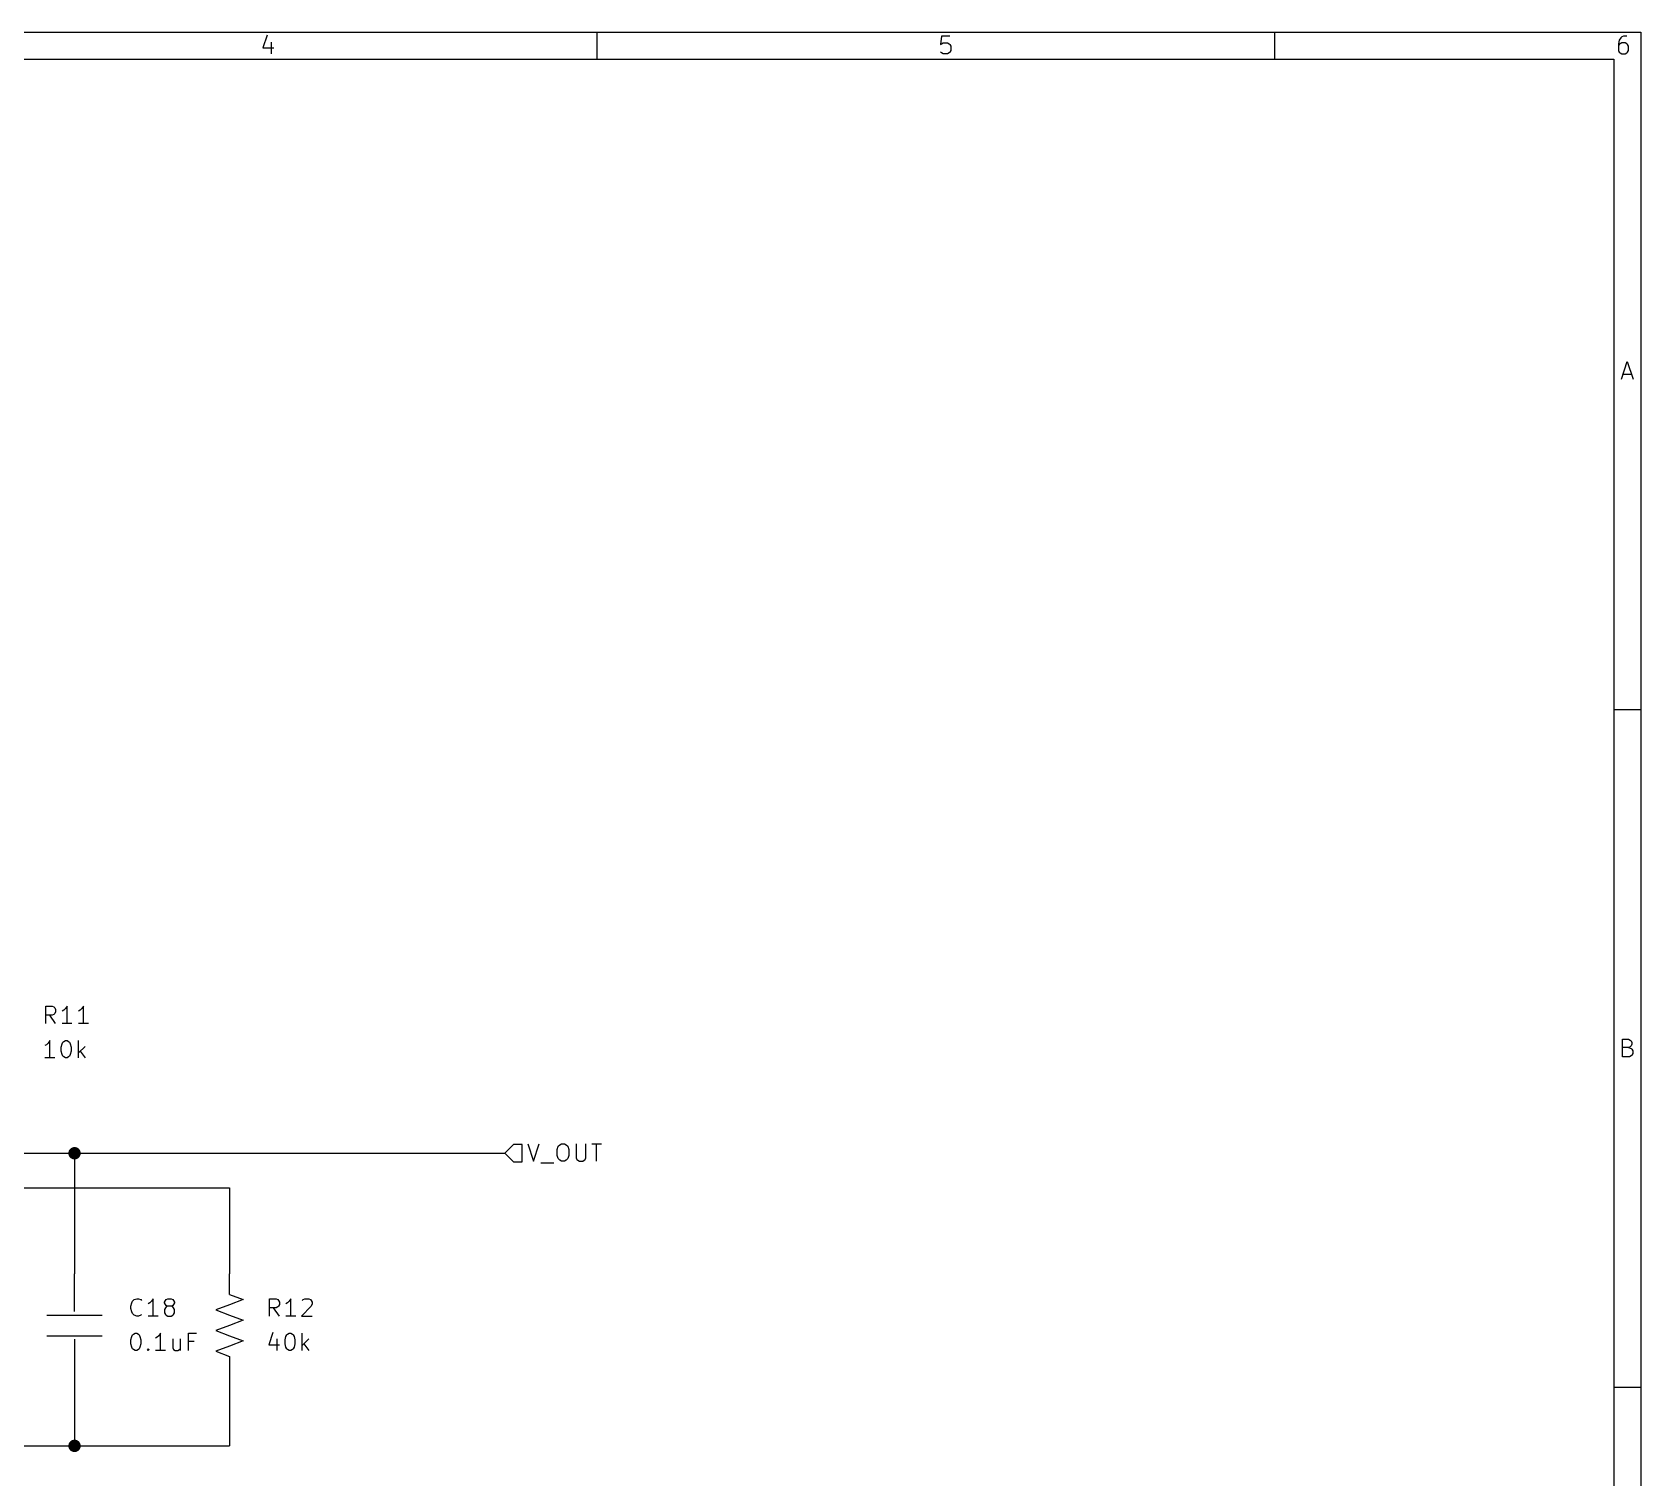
# Model space of a CAD drawing. Extents: x 0.4 to 11.3, y -7.9 to -0.4.
# Drawn here: x 6.627 to 11.299, y -4.593 to -0.394 of the extents above; entities that cross this region are included whole.
import ezdxf

# ---------------------------------------------------------------- set-up
doc = ezdxf.new("R2010")
doc.units = 0
doc.header["$MEASUREMENT"] = 0
for name, color, linetype in [('BROWN2', 54, 'CONTINUOUS'), ('CYAN2', 4, 'CONTINUOUS'), ('GREEN3', 91, 'CONTINUOUS'), ('RED2', 1, 'CONTINUOUS')]:
    doc.layers.add(name, color=color, linetype=linetype)

msp = doc.modelspace()

# ---------------------------------------------------------------- linework, layer by layer
at = {"layer": 'BROWN2', "linetype": 'CONTINUOUS'}
for p, q in [((8.025, -3.625), (8, -3.65)), ((8.05, -3.625), (8.025, -3.625)), ((8.05, -3.675), (8.05, -3.625)), ((8.0664, -3.6228), (8.083, -3.6728)), ((8.083, -3.6728), (8.0997, -3.6228)), ((8.1521, -3.6395), (8.1545, -3.6299)), ((8.1521, -3.6561), (8.1521, -3.6395)), ((8.1545, -3.6299), (8.1592, -3.6252)), ((8.1592, -3.6252), (8.164, -3.6228)), ((8.164, -3.6228), (8.1735, -3.6228)), ((8.1735, -3.6228), (8.1783, -3.6252)), ((8.1783, -3.6252), (8.183, -3.6299)), ((8.183, -3.6299), (8.1854, -3.6395)), ((8.1854, -3.6395), (8.1854, -3.6561)), ((8.2068, -3.6228), (8.2068, -3.6633)), ((8.2354, -3.6633), (8.2354, -3.6228)), ((8.2521, -3.6228), (8.2807, -3.6228)), ((8.2664, -3.6728), (8.2664, -3.6228)), ((8, -3.65), (8.025, -3.675)), ((8.025, -3.675), (8.05, -3.675)), ((8.1045, -3.6776), (8.1426, -3.6776)), ((8.1545, -3.6657), (8.1521, -3.6561)), ((8.1592, -3.6704), (8.1545, -3.6657)), ((8.164, -3.6728), (8.1592, -3.6704)), ((8.1735, -3.6728), (8.164, -3.6728)), ((8.1783, -3.6704), (8.1735, -3.6728)), ((8.183, -3.6657), (8.1783, -3.6704)), ((8.1854, -3.6561), (8.183, -3.6657)), ((8.2068, -3.6633), (8.2092, -3.668)), ((8.2092, -3.668), (8.2116, -3.6704)), ((8.2116, -3.6704), (8.2164, -3.6728)), ((8.2164, -3.6728), (8.2259, -3.6728)), ((8.2259, -3.6728), (8.2307, -3.6704)), ((8.2307, -3.6704), (8.233, -3.668)), ((8.233, -3.668), (8.2354, -3.6633))]:
    msp.add_line(p, q, dxfattribs=at)
at = {"layer": 'CYAN2', "linetype": 'CONTINUOUS'}
for p, q in [((6.6663, -3.2728), (6.6663, -3.2228)), ((6.6663, -3.2228), (6.6853, -3.2228)), ((6.6663, -3.2728), (6.6663, -3.2228)), ((6.6663, -3.2228), (6.6853, -3.2228)), ((6.6853, -3.2228), (6.6901, -3.2252)), ((6.6853, -3.2228), (6.6901, -3.2252)), ((6.7282, -3.2228), (6.7234, -3.2299)), ((6.7282, -3.2228), (6.7234, -3.2299)), ((6.7282, -3.2728), (6.7282, -3.2228)), ((6.7282, -3.2728), (6.7282, -3.2228)), ((6.7758, -3.2228), (6.771, -3.2299)), ((6.7758, -3.2228), (6.771, -3.2299)), ((6.7758, -3.2728), (6.7758, -3.2228)), ((6.7758, -3.2728), (6.7758, -3.2228)), ((6.6853, -3.249), (6.6663, -3.249)), ((6.6853, -3.249), (6.6663, -3.249)), ((6.6949, -3.2728), (6.6782, -3.249)), ((6.6949, -3.2728), (6.6782, -3.249)), ((6.6901, -3.2466), (6.6853, -3.249)), ((6.6901, -3.2466), (6.6853, -3.249)), ((6.6901, -3.2252), (6.6925, -3.2276)), ((6.6901, -3.2252), (6.6925, -3.2276)), ((6.6925, -3.2442), (6.6901, -3.2466)), ((6.6925, -3.2442), (6.6901, -3.2466)), ((6.6925, -3.2276), (6.6949, -3.2323)), ((6.6925, -3.2276), (6.6949, -3.2323)), ((6.6949, -3.2395), (6.6925, -3.2442)), ((6.6949, -3.2395), (6.6925, -3.2442)), ((6.6949, -3.2323), (6.6949, -3.2395)), ((6.6949, -3.2323), (6.6949, -3.2395)), ((6.7187, -3.2347), (6.7139, -3.2371)), ((6.7187, -3.2347), (6.7139, -3.2371)), ((6.7234, -3.2299), (6.7187, -3.2347)), ((6.7234, -3.2299), (6.7187, -3.2347)), ((6.7663, -3.2347), (6.7615, -3.2371)), ((6.7663, -3.2347), (6.7615, -3.2371)), ((6.771, -3.2299), (6.7663, -3.2347)), ((6.771, -3.2299), (6.7663, -3.2347)), ((6.7425, -3.2728), (6.7139, -3.2728)), ((6.7425, -3.2728), (6.7139, -3.2728)), ((6.7901, -3.2728), (6.7615, -3.2728)), ((6.7901, -3.2728), (6.7615, -3.2728)), ((6.6687, -3.3347), (6.6639, -3.3371)), ((6.6687, -3.3347), (6.6639, -3.3371)), ((6.6734, -3.3299), (6.6687, -3.3347)), ((6.6734, -3.3299), (6.6687, -3.3347)), ((6.6782, -3.3228), (6.6734, -3.3299)), ((6.6782, -3.3228), (6.6734, -3.3299)), ((6.6782, -3.3728), (6.6782, -3.3228)), ((6.6782, -3.3728), (6.6782, -3.3228)), ((6.7115, -3.3418), (6.7139, -3.3323)), ((6.7115, -3.3418), (6.7139, -3.3323)), ((6.7115, -3.3538), (6.7115, -3.3418)), ((6.7115, -3.3538), (6.7115, -3.3418)), ((6.7139, -3.3633), (6.7115, -3.3538)), ((6.7139, -3.3633), (6.7115, -3.3538)), ((6.7139, -3.3323), (6.7163, -3.3276)), ((6.7139, -3.3323), (6.7163, -3.3276)), ((6.7163, -3.368), (6.7139, -3.3633)), ((6.7163, -3.368), (6.7139, -3.3633)), ((6.7163, -3.3276), (6.7187, -3.3252)), ((6.7163, -3.3276), (6.7187, -3.3252)), ((6.7187, -3.3252), (6.7234, -3.3228)), ((6.7187, -3.3252), (6.7234, -3.3228)), ((6.7234, -3.3228), (6.7282, -3.3228)), ((6.7234, -3.3228), (6.7282, -3.3228)), ((6.7282, -3.3228), (6.7329, -3.3252)), ((6.7282, -3.3228), (6.7329, -3.3252)), ((6.7329, -3.3252), (6.7353, -3.3276)), ((6.7329, -3.3252), (6.7353, -3.3276)), ((6.7353, -3.3276), (6.7377, -3.3323)), ((6.7353, -3.3276), (6.7377, -3.3323)), ((6.7377, -3.3633), (6.7353, -3.368)), ((6.7377, -3.3633), (6.7353, -3.368)), ((6.7377, -3.3323), (6.7401, -3.3418)), ((6.7377, -3.3323), (6.7401, -3.3418)), ((6.7401, -3.3538), (6.7377, -3.3633)), ((6.7401, -3.3538), (6.7377, -3.3633)), ((6.7401, -3.3418), (6.7401, -3.3538)), ((6.7401, -3.3418), (6.7401, -3.3538)), ((6.7615, -3.3728), (6.7615, -3.3228)), ((6.7615, -3.3728), (6.7615, -3.3228)), ((6.7806, -3.3395), (6.7615, -3.3585)), ((6.7806, -3.3395), (6.7615, -3.3585)), ((6.7663, -3.3538), (6.7806, -3.3728)), ((6.7663, -3.3538), (6.7806, -3.3728)), ((6.6925, -3.3728), (6.6639, -3.3728)), ((6.6925, -3.3728), (6.6639, -3.3728)), ((6.7187, -3.3704), (6.7163, -3.368)), ((6.7187, -3.3704), (6.7163, -3.368)), ((6.7234, -3.3728), (6.7187, -3.3704)), ((6.7234, -3.3728), (6.7187, -3.3704)), ((6.7282, -3.3728), (6.7234, -3.3728)), ((6.7282, -3.3728), (6.7234, -3.3728)), ((6.7329, -3.3704), (6.7282, -3.3728)), ((6.7329, -3.3704), (6.7282, -3.3728)), ((6.7353, -3.368), (6.7329, -3.3704)), ((6.7353, -3.368), (6.7329, -3.3704)), ((6.9139, -4.0942), (6.9163, -4.0847)), ((6.9139, -4.1014), (6.9139, -4.0942)), ((6.9163, -4.1109), (6.9139, -4.1014)), ((6.9163, -4.0847), (6.9187, -4.0799)), ((6.9187, -4.1157), (6.9163, -4.1109)), ((6.9187, -4.0799), (6.9234, -4.0752)), ((6.9234, -4.0752), (6.9306, -4.0728)), ((6.9306, -4.0728), (6.9353, -4.0728)), ((6.9353, -4.0728), (6.9425, -4.0752)), ((6.9425, -4.0752), (6.9449, -4.0776)), ((6.9687, -4.0847), (6.9639, -4.0871)), ((6.9734, -4.0799), (6.9687, -4.0847)), ((6.9782, -4.0728), (6.9734, -4.0799)), ((6.9782, -4.1228), (6.9782, -4.0728)), ((7.0115, -4.0823), (7.0139, -4.0776)), ((7.0115, -4.0847), (7.0115, -4.0823)), ((7.0139, -4.0895), (7.0115, -4.0847)), ((7.0139, -4.099), (7.0115, -4.1038)), ((7.0115, -4.1038), (7.0115, -4.1133)), ((7.0139, -4.0776), (7.0163, -4.0752)), ((7.0163, -4.0918), (7.0139, -4.0895)), ((7.0163, -4.0966), (7.0139, -4.099)), ((7.0163, -4.0752), (7.021, -4.0728)), ((7.021, -4.0942), (7.0163, -4.0918)), ((7.021, -4.0942), (7.0163, -4.0966)), ((7.021, -4.0728), (7.0306, -4.0728)), ((7.0306, -4.0942), (7.021, -4.0942)), ((7.0306, -4.0728), (7.0353, -4.0752)), ((7.0353, -4.0918), (7.0306, -4.0942)), ((7.0353, -4.0966), (7.0306, -4.0942)), ((7.0353, -4.0752), (7.0377, -4.0776)), ((7.0377, -4.0895), (7.0353, -4.0918)), ((7.0377, -4.099), (7.0353, -4.0966)), ((7.0377, -4.0776), (7.0401, -4.0823)), ((7.0401, -4.0847), (7.0377, -4.0895)), ((7.0401, -4.1038), (7.0377, -4.099)), ((7.0401, -4.0823), (7.0401, -4.0847)), ((7.0401, -4.1133), (7.0401, -4.1038)), ((7.3163, -4.1228), (7.3163, -4.0728)), ((7.3163, -4.0728), (7.3353, -4.0728)), ((7.3353, -4.099), (7.3163, -4.099)), ((7.3449, -4.1228), (7.3282, -4.099)), ((7.3353, -4.0728), (7.3401, -4.0752)), ((7.3401, -4.0966), (7.3353, -4.099)), ((7.3401, -4.0752), (7.3425, -4.0776)), ((7.3425, -4.0942), (7.3401, -4.0966)), ((7.3425, -4.0776), (7.3449, -4.0823)), ((7.3449, -4.0895), (7.3425, -4.0942)), ((7.3449, -4.0823), (7.3449, -4.0895)), ((7.3687, -4.0847), (7.3639, -4.0871)), ((7.3734, -4.0799), (7.3687, -4.0847)), ((7.3782, -4.0728), (7.3734, -4.0799)), ((7.3782, -4.1228), (7.3782, -4.0728)), ((7.4377, -4.0942), (7.4091, -4.1228)), ((7.4115, -4.0776), (7.4139, -4.0752)), ((7.4139, -4.0752), (7.4187, -4.0728)), ((7.4187, -4.0728), (7.4306, -4.0728)), ((7.4306, -4.0728), (7.4353, -4.0752)), ((7.4353, -4.0752), (7.4377, -4.0776)), ((7.4377, -4.0776), (7.4401, -4.0823)), ((7.4401, -4.0871), (7.4377, -4.0942)), ((7.4401, -4.0823), (7.4401, -4.0871)), ((6.9234, -4.1204), (6.9187, -4.1157)), ((6.9306, -4.1228), (6.9234, -4.1204)), ((6.9353, -4.1228), (6.9306, -4.1228)), ((6.9425, -4.1204), (6.9353, -4.1228)), ((6.9449, -4.118), (6.9425, -4.1204)), ((6.9925, -4.1228), (6.9639, -4.1228)), ((7.0115, -4.1133), (7.0139, -4.118)), ((7.0139, -4.118), (7.0163, -4.1204)), ((7.0163, -4.1204), (7.021, -4.1228)), ((7.021, -4.1228), (7.0306, -4.1228)), ((7.0306, -4.1228), (7.0353, -4.1204)), ((7.0353, -4.1204), (7.0377, -4.118)), ((7.0377, -4.118), (7.0401, -4.1133)), ((7.3925, -4.1228), (7.3639, -4.1228)), ((7.4091, -4.1228), (7.4401, -4.1228)), ((6.9139, -4.1918), (6.9163, -4.1823)), ((6.9139, -4.2038), (6.9139, -4.1918)), ((6.9163, -4.2133), (6.9139, -4.2038)), ((6.9163, -4.1823), (6.9187, -4.1776)), ((6.9187, -4.1776), (6.921, -4.1752)), ((6.921, -4.1752), (6.9258, -4.1728)), ((6.9258, -4.1728), (6.9306, -4.1728)), ((6.9306, -4.1728), (6.9353, -4.1752)), ((6.9353, -4.1752), (6.9377, -4.1776)), ((6.9377, -4.1776), (6.9401, -4.1823)), ((6.9401, -4.1823), (6.9425, -4.1918)), ((6.9425, -4.2038), (6.9401, -4.2133)), ((6.9425, -4.1918), (6.9425, -4.2038)), ((6.9901, -4.1847), (6.9853, -4.1871)), ((6.9949, -4.1799), (6.9901, -4.1847)), ((6.9996, -4.1728), (6.9949, -4.1799)), ((6.9996, -4.2228), (6.9996, -4.1728)), ((7.0353, -4.1895), (7.0353, -4.2157)), ((7.0568, -4.1895), (7.0568, -4.2228)), ((7.0806, -4.2228), (7.0806, -4.1728)), ((7.0806, -4.1728), (7.1044, -4.1728)), ((7.0972, -4.1966), (7.0806, -4.1966)), ((7.3258, -4.1704), (7.3139, -4.2061)), ((7.3377, -4.1895), (7.3377, -4.2228)), ((7.3615, -4.1918), (7.3639, -4.1823)), ((7.3615, -4.2038), (7.3615, -4.1918)), ((7.3639, -4.2133), (7.3615, -4.2038)), ((7.3639, -4.1823), (7.3663, -4.1776)), ((7.3663, -4.1776), (7.3687, -4.1752)), ((7.3687, -4.1752), (7.3734, -4.1728)), ((7.3734, -4.1728), (7.3782, -4.1728)), ((7.3782, -4.1728), (7.3829, -4.1752)), ((7.3829, -4.1752), (7.3853, -4.1776)), ((7.3853, -4.1776), (7.3877, -4.1823)), ((7.3877, -4.1823), (7.3901, -4.1918)), ((7.3901, -4.2038), (7.3877, -4.2133)), ((7.3901, -4.1918), (7.3901, -4.2038)), ((7.4115, -4.2228), (7.4115, -4.1728)), ((7.4306, -4.1895), (7.4115, -4.2085)), ((7.4163, -4.2038), (7.4306, -4.2228)), ((6.9187, -4.218), (6.9163, -4.2133)), ((6.921, -4.2204), (6.9187, -4.218)), ((6.9258, -4.2228), (6.921, -4.2204)), ((6.9306, -4.2228), (6.9258, -4.2228)), ((6.9353, -4.2204), (6.9306, -4.2228)), ((6.9377, -4.218), (6.9353, -4.2204)), ((6.9401, -4.2133), (6.9377, -4.218)), ((6.9615, -4.2204), (6.9639, -4.218)), ((6.9639, -4.2228), (6.9615, -4.2204)), ((6.9639, -4.218), (6.9663, -4.2204)), ((6.9639, -4.218), (6.9639, -4.2228)), ((6.9663, -4.2204), (6.9639, -4.2228)), ((7.0139, -4.2228), (6.9853, -4.2228)), ((7.0353, -4.2157), (7.0377, -4.2204)), ((7.0377, -4.2204), (7.0425, -4.2228)), ((7.0425, -4.2228), (7.0496, -4.2228)), ((7.0496, -4.2228), (7.0544, -4.2204)), ((7.0544, -4.2204), (7.0568, -4.218)), ((7.3139, -4.2061), (7.3449, -4.2061)), ((7.3663, -4.218), (7.3639, -4.2133)), ((7.3687, -4.2204), (7.3663, -4.218)), ((7.3734, -4.2228), (7.3687, -4.2204)), ((7.3782, -4.2228), (7.3734, -4.2228)), ((7.3829, -4.2204), (7.3782, -4.2228)), ((7.3853, -4.218), (7.3829, -4.2204)), ((7.3877, -4.2133), (7.3853, -4.218))]:
    msp.add_line(p, q, dxfattribs=at)
at = {"layer": 'GREEN3', "linetype": 'CONTINUOUS'}
for p, q in [((6.5, -3.65), (6.75, -3.65)), ((6.75, -3.65), (6.75, -4)), ((6.75, -3.65), (8, -3.65)), ((6.5, -3.75), (7.2, -3.75)), ((7.2, -3.75), (7.2, -4)), ((6.75, -4.3), (6.75, -4.5)), ((7.2, -4.3), (7.2, -4.5)), ((5.75, -4.5), (6.75, -4.5)), ((6.75, -4.5), (7.2, -4.5))]:
    msp.add_line(p, q, dxfattribs=at)
at = {"layer": 'GREEN3', "const_width": 0.018}
for points in [[(6.741, -3.65, 1), (6.759, -3.65, 1)], [(6.741, -4.5, 1), (6.759, -4.5, 1)]]:
    msp.add_lwpolyline(points, format="xyb", close=True, dxfattribs=at)
at = {"layer": 'RED2', "linetype": 'CONTINUOUS'}
for p, q in [((0.3937, -0.3937), (11.2993, -0.3937)), ((7.3093, -0.4028), (7.2971, -0.4394)), ((8.2677, -0.4724), (8.2677, -0.3937)), ((9.268, -0.4053), (9.2656, -0.4296)), ((9.2924, -0.4053), (9.268, -0.4053)), ((10.2362, -0.4724), (10.2362, -0.3937)), ((11.2365, -0.4174), (11.2341, -0.4272)), ((11.2414, -0.4101), (11.2365, -0.4174)), ((11.2439, -0.4077), (11.2414, -0.4101)), ((11.2487, -0.4053), (11.2439, -0.4077)), ((11.2585, -0.4053), (11.2487, -0.4053)), ((11.2993, -0.3937), (11.2993, -7.8743)), ((7.2971, -0.4394), (7.3288, -0.4394)), ((7.3215, -0.4223), (7.3215, -0.4564)), ((9.2656, -0.4296), (9.268, -0.4272)), ((9.268, -0.454), (9.2656, -0.4516)), ((9.268, -0.4272), (9.2729, -0.4248)), ((9.2729, -0.4564), (9.268, -0.454)), ((9.2729, -0.4248), (9.2851, -0.4248)), ((9.2851, -0.4564), (9.2729, -0.4564)), ((9.2851, -0.4248), (9.29, -0.4272)), ((9.29, -0.454), (9.2851, -0.4564)), ((9.29, -0.4272), (9.2924, -0.4296)), ((9.2924, -0.4516), (9.29, -0.454)), ((9.2924, -0.4296), (9.2948, -0.4345)), ((9.2948, -0.4467), (9.2924, -0.4516)), ((9.2948, -0.4345), (9.2948, -0.4467)), ((11.2341, -0.4272), (11.2341, -0.4467)), ((11.2365, -0.4296), (11.2341, -0.4345)), ((11.2341, -0.4467), (11.2365, -0.4516)), ((11.239, -0.4272), (11.2365, -0.4296)), ((11.2365, -0.4516), (11.239, -0.454)), ((11.2439, -0.4248), (11.239, -0.4272)), ((11.239, -0.454), (11.2439, -0.4564)), ((11.2536, -0.4248), (11.2439, -0.4248)), ((11.2439, -0.4564), (11.2536, -0.4564)), ((11.2585, -0.4272), (11.2536, -0.4248)), ((11.2536, -0.4564), (11.2585, -0.454)), ((11.2609, -0.4296), (11.2585, -0.4272)), ((11.2585, -0.454), (11.2609, -0.4516)), ((11.2633, -0.4345), (11.2609, -0.4296)), ((11.2609, -0.4516), (11.2633, -0.4467)), ((11.2633, -0.4467), (11.2633, -0.4345)), ((0.4724, -0.4724), (11.2206, -0.4724)), ((11.2206, -0.4724), (11.2206, -7.7956)), ((11.2429, -1.4013), (11.2599, -1.3501)), ((11.2599, -1.3501), (11.277, -1.4013)), ((11.2477, -1.3867), (11.2721, -1.3867)), ((11.2993, -2.3622), (11.2206, -2.3622)), ((11.2465, -3.3698), (11.2465, -3.3186)), ((11.2465, -3.3186), (11.2636, -3.3186)), ((11.2636, -3.343), (11.2465, -3.343)), ((11.2636, -3.3186), (11.2685, -3.3211)), ((11.2685, -3.3406), (11.2636, -3.343)), ((11.2636, -3.343), (11.2709, -3.3455)), ((11.2685, -3.3211), (11.2709, -3.3235)), ((11.2709, -3.3381), (11.2685, -3.3406)), ((11.2709, -3.3235), (11.2733, -3.3284)), ((11.2733, -3.3333), (11.2709, -3.3381)), ((11.2709, -3.3455), (11.2733, -3.3479)), ((11.2733, -3.3284), (11.2733, -3.3333)), ((11.2733, -3.3479), (11.2758, -3.3528)), ((11.2758, -3.3601), (11.2733, -3.365)), ((11.2758, -3.3528), (11.2758, -3.3601)), ((11.266, -3.3698), (11.2465, -3.3698)), ((11.2709, -3.3674), (11.266, -3.3698)), ((11.2733, -3.365), (11.2709, -3.3674)), ((6.75, -4.11), (6.75, -4)), ((7.2, -4.05), (7.2, -4)), ((7.2, -4.06), (7.2, -4.05)), ((7.2, -4.06), (7.24, -4.075)), ((7.2, -4.09), (7.16, -4.105)), ((7.16, -4.105), (7.2, -4.12)), ((7.24, -4.075), (7.2, -4.09)), ((6.67, -4.12), (6.83, -4.12)), ((7.2, -4.15), (7.16, -4.165)), ((7.2, -4.12), (7.24, -4.135)), ((7.24, -4.135), (7.2, -4.15)), ((6.67, -4.18), (6.83, -4.18)), ((6.75, -4.19), (6.75, -4.3)), ((7.16, -4.165), (7.2, -4.18)), ((7.2, -4.18), (7.24, -4.195)), ((7.24, -4.195), (7.2, -4.21)), ((7.2, -4.21), (7.16, -4.225)), ((7.16, -4.225), (7.2, -4.24)), ((7.2, -4.24), (7.2, -4.25)), ((7.2, -4.25), (7.2, -4.3)), ((11.2993, -4.3307), (11.2206, -4.3307))]:
    msp.add_line(p, q, dxfattribs=at)

doc.saveas('drawing.dxf')
